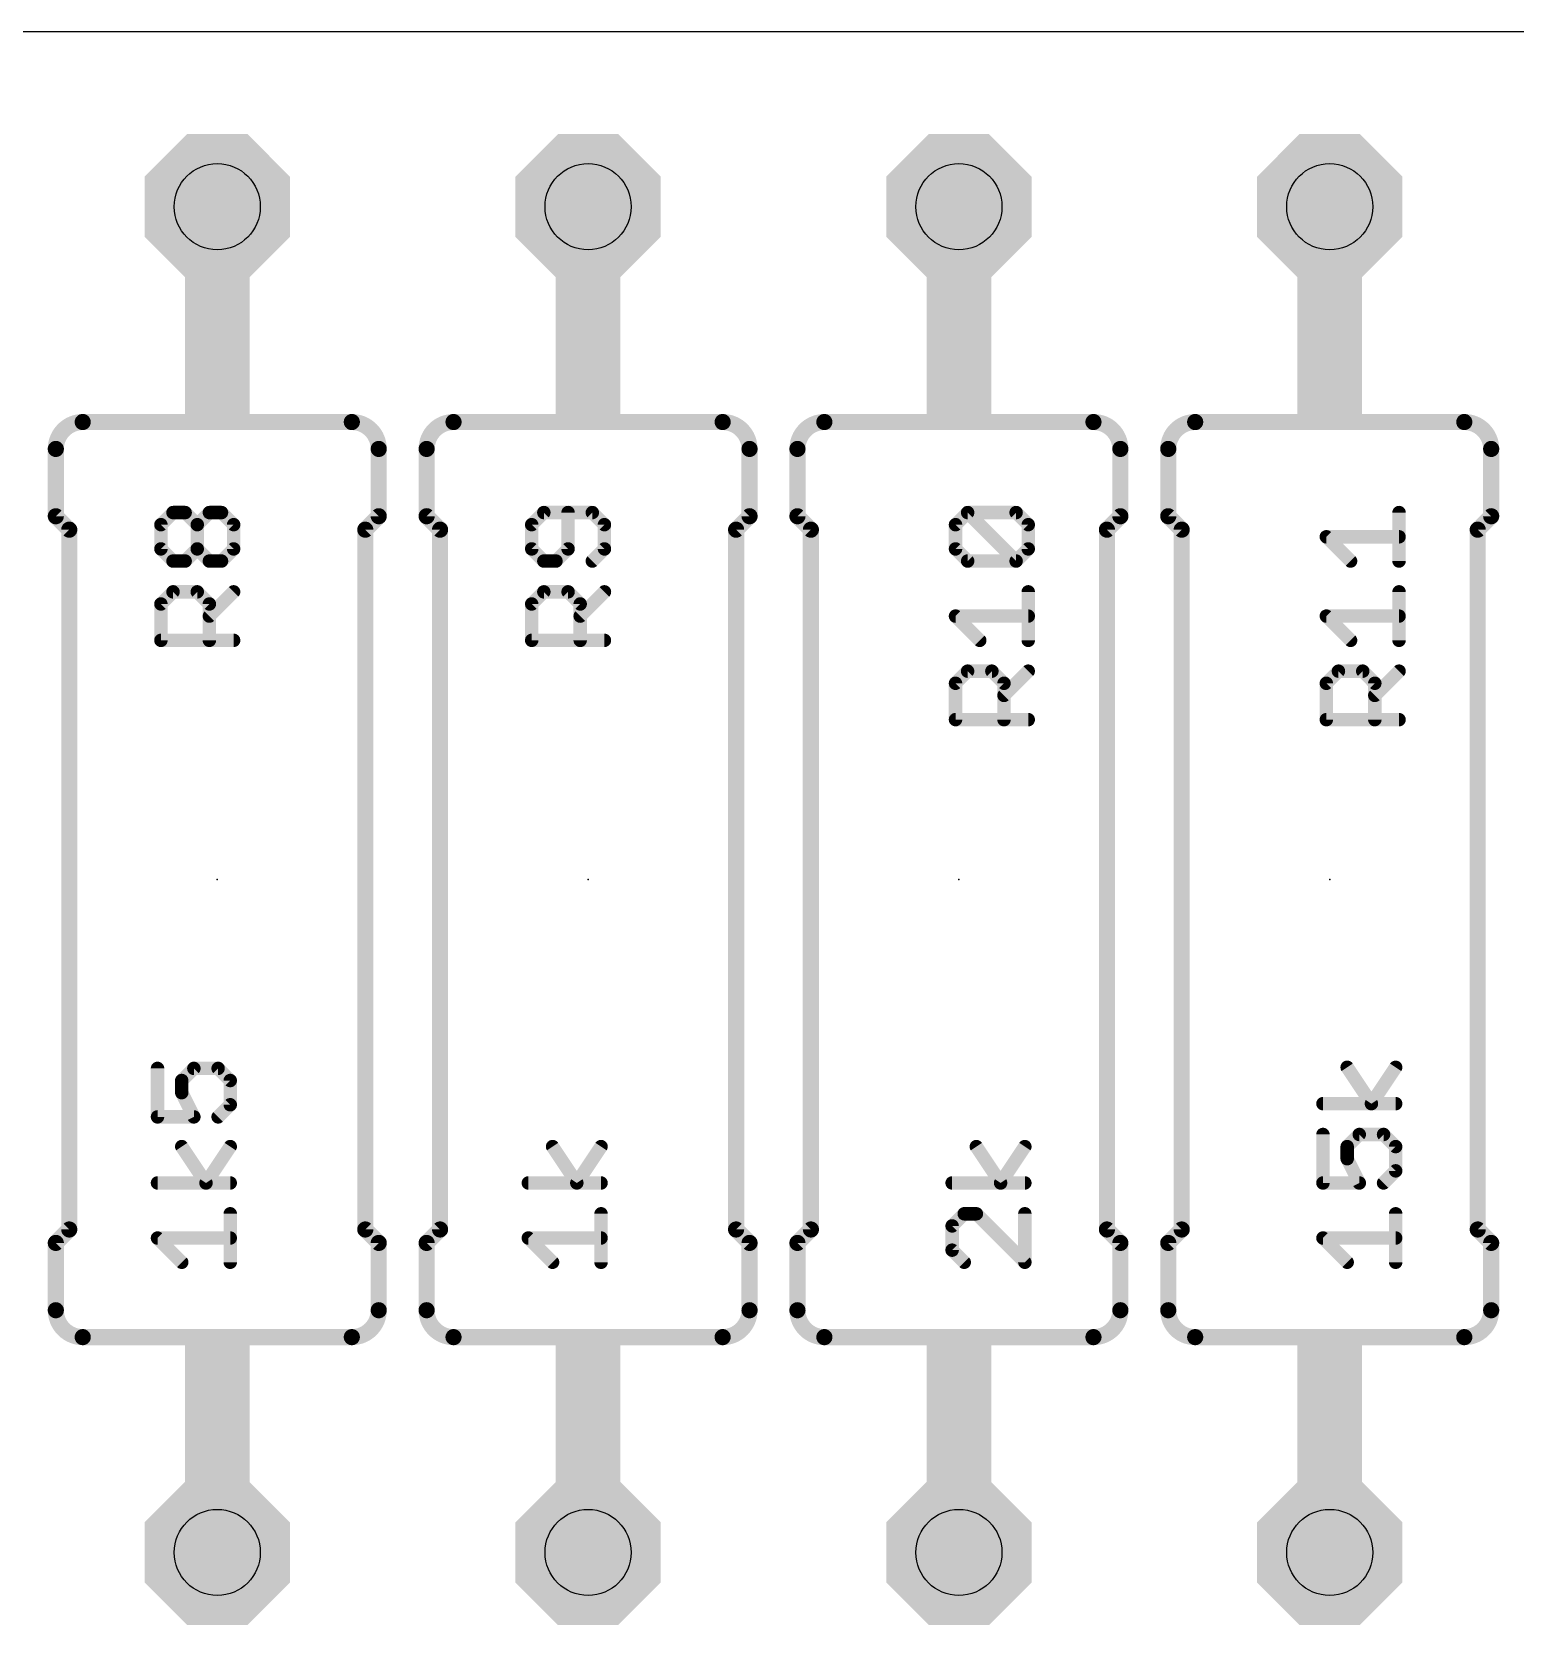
# Model space of a CAD drawing. Extents: x 0 to 135, y -25 to 72.
# Drawn here: x 76.75 to 90.75, y 30.96 to 46 of the extents above; entities that cross this region are included whole.
import ezdxf

# ---------------------------------------------------------------- set-up
doc = ezdxf.new("R2010")
doc.units = 0
for name, color, linetype in [('17', 82, 'CONTINUOUS'), ('20', 7, 'CONTINUOUS'), ('21', 253, 'CONTINUOUS'), ('23', 7, 'CONTINUOUS'), ('25', 253, 'CONTINUOUS'), ('27', 253, 'CONTINUOUS'), ('29', 253, 'CONTINUOUS'), ('44', 253, 'CONTINUOUS'), ('51', 253, 'CONTINUOUS')]:
    doc.layers.add(name, color=color, linetype=linetype)

# ---------------------------------------------------------------- blocks, each defined once
blk = doc.blocks.new('RECT')
blk.add_solid([(-0.5, -0.5), (0.5, -0.5), (-0.5, 0.5), (0.5, 0.5)])
blk = doc.blocks.new('OCTAGONP')
at = {"const_width": 0.5}
blk.add_lwpolyline([(-0.25, -0.1036), (-0.25, 0.1036), (-0.1036, 0.25), (0.1036, 0.25), (0.25, 0.1036), (0.25, -0.1036), (0.1036, -0.25), (-0.1036, -0.25), (-0.25, -0.1036), (-0.25, 0.1036)], dxfattribs=at)

msp = doc.modelspace()

# ---------------------------------------------------------------- linework, layer by layer
at = {"layer": '20'}
msp.add_line((107.5, 46), (0, 46), dxfattribs=at)
at = {"layer": '21'}
for points, const_width in [([(77.23, 42.318, 0.4142), (76.976, 42.064)], 0.1524), ([(77.23, 42.3561, 1), (77.23, 42.2799)], 0.0762), ([(77.23, 42.2799, 1), (77.23, 42.3561)], 0.0762), ([(80.024, 42.064, 0.4142), (79.77, 42.318)], 0.1524), ([(79.77, 42.3561, 1), (79.77, 42.2799)], 0.0762), ([(79.77, 42.2799, 1), (79.77, 42.3561)], 0.0762), ([(80.73, 42.318, 0.4142), (80.476, 42.064)], 0.1524), ([(80.73, 42.3561, 1), (80.73, 42.2799)], 0.0762), ([(80.73, 42.2799, 1), (80.73, 42.3561)], 0.0762), ([(83.524, 42.064, 0.4142), (83.27, 42.318)], 0.1524), ([(83.27, 42.3561, 1), (83.27, 42.2799)], 0.0762), ([(83.27, 42.2799, 1), (83.27, 42.3561)], 0.0762), ([(84.23, 42.318, 0.4142), (83.976, 42.064)], 0.1524), ([(84.23, 42.3561, 1), (84.23, 42.2799)], 0.0762), ([(84.23, 42.2799, 1), (84.23, 42.3561)], 0.0762), ([(87.024, 42.064, 0.4142), (86.77, 42.318)], 0.1524), ([(86.77, 42.3561, 1), (86.77, 42.2799)], 0.0762), ([(86.77, 42.2799, 1), (86.77, 42.3561)], 0.0762), ([(87.73, 42.318, 0.4142), (87.476, 42.064)], 0.1524), ([(87.73, 42.3561, 1), (87.73, 42.2799)], 0.0762), ([(87.73, 42.2799, 1), (87.73, 42.3561)], 0.0762), ([(90.524, 42.064, 0.4142), (90.27, 42.318)], 0.1524), ([(90.27, 42.3561, 1), (90.27, 42.2799)], 0.0762), ([(90.27, 42.2799, 1), (90.27, 42.3561)], 0.0762), ([(77.0141, 42.064, 1), (76.9379, 42.064)], 0.0762), ([(76.9379, 42.064, 1), (77.0141, 42.064)], 0.0762), ([(80.0621, 42.064, 1), (79.9859, 42.064)], 0.0762), ([(79.9859, 42.064, 1), (80.0621, 42.064)], 0.0762), ([(80.5141, 42.064, 1), (80.4379, 42.064)], 0.0762), ([(80.4379, 42.064, 1), (80.5141, 42.064)], 0.0762), ([(83.5621, 42.064, 1), (83.4859, 42.064)], 0.0762), ([(83.4859, 42.064, 1), (83.5621, 42.064)], 0.0762), ([(84.0141, 42.064, 1), (83.9379, 42.064)], 0.0762), ([(83.9379, 42.064, 1), (84.0141, 42.064)], 0.0762), ([(87.0621, 42.064, 1), (86.9859, 42.064)], 0.0762), ([(86.9859, 42.064, 1), (87.0621, 42.064)], 0.0762), ([(87.5141, 42.064, 1), (87.4379, 42.064)], 0.0762), ([(87.4379, 42.064, 1), (87.5141, 42.064)], 0.0762), ([(90.5621, 42.064, 1), (90.4859, 42.064)], 0.0762), ([(90.4859, 42.064, 1), (90.5621, 42.064)], 0.0762), ([(77.0029, 41.4559, 1), (76.9491, 41.4021)], 0.0762), ([(80.0509, 41.4021, 1), (79.9971, 41.4559)], 0.0762), ([(80.5029, 41.4559, 1), (80.4491, 41.4021)], 0.0762), ([(83.5509, 41.4021, 1), (83.4971, 41.4559)], 0.0762), ([(84.0029, 41.4559, 1), (83.9491, 41.4021)], 0.0762), ([(87.0509, 41.4021, 1), (86.9971, 41.4559)], 0.0762), ([(87.5029, 41.4559, 1), (87.4491, 41.4021)], 0.0762), ([(90.5509, 41.4021, 1), (90.4971, 41.4559)], 0.0762), ([(76.9379, 41.429, 1), (77.0141, 41.429)], 0.0762), ([(77.1411, 41.302, 1), (77.0649, 41.302)], 0.0762), ([(77.0761, 41.2751, 1), (77.1299, 41.3289)], 0.0762), ([(79.9351, 41.302, 1), (79.8589, 41.302)], 0.0762), ([(79.8701, 41.3289, 1), (79.9239, 41.2751)], 0.0762), ([(79.9859, 41.429, 1), (80.0621, 41.429)], 0.0762), ([(80.4379, 41.429, 1), (80.5141, 41.429)], 0.0762), ([(80.6411, 41.302, 1), (80.5649, 41.302)], 0.0762), ([(80.5761, 41.2751, 1), (80.6299, 41.3289)], 0.0762), ([(83.4351, 41.302, 1), (83.3589, 41.302)], 0.0762), ([(83.3701, 41.3289, 1), (83.4239, 41.2751)], 0.0762), ([(83.4859, 41.429, 1), (83.5621, 41.429)], 0.0762), ([(83.9379, 41.429, 1), (84.0141, 41.429)], 0.0762), ([(84.1411, 41.302, 1), (84.0649, 41.302)], 0.0762), ([(84.0761, 41.2751, 1), (84.1299, 41.3289)], 0.0762), ([(86.9351, 41.302, 1), (86.8589, 41.302)], 0.0762), ([(86.8701, 41.3289, 1), (86.9239, 41.2751)], 0.0762), ([(86.9859, 41.429, 1), (87.0621, 41.429)], 0.0762), ([(87.4379, 41.429, 1), (87.5141, 41.429)], 0.0762), ([(87.6411, 41.302, 1), (87.5649, 41.302)], 0.0762), ([(87.5761, 41.2751, 1), (87.6299, 41.3289)], 0.0762), ([(90.4351, 41.302, 1), (90.3589, 41.302)], 0.0762), ([(90.3701, 41.3289, 1), (90.4239, 41.2751)], 0.0762), ([(90.4859, 41.429, 1), (90.5621, 41.429)], 0.0762), ([(77.0649, 34.698, 1), (77.1411, 34.698)], 0.0762), ([(77.1299, 34.6711, 1), (77.0761, 34.7249)], 0.0762), ([(79.8589, 34.698, 1), (79.9351, 34.698)], 0.0762), ([(79.9239, 34.7249, 1), (79.8701, 34.6711)], 0.0762), ([(80.5649, 34.698, 1), (80.6411, 34.698)], 0.0762), ([(80.6299, 34.6711, 1), (80.5761, 34.7249)], 0.0762), ([(83.3589, 34.698, 1), (83.4351, 34.698)], 0.0762), ([(83.4239, 34.7249, 1), (83.3701, 34.6711)], 0.0762), ([(84.0649, 34.698, 1), (84.1411, 34.698)], 0.0762), ([(84.1299, 34.6711, 1), (84.0761, 34.7249)], 0.0762), ([(86.8589, 34.698, 1), (86.9351, 34.698)], 0.0762), ([(86.9239, 34.7249, 1), (86.8701, 34.6711)], 0.0762), ([(87.5649, 34.698, 1), (87.6411, 34.698)], 0.0762), ([(87.6299, 34.6711, 1), (87.5761, 34.7249)], 0.0762), ([(90.3589, 34.698, 1), (90.4351, 34.698)], 0.0762), ([(90.4239, 34.7249, 1), (90.3701, 34.6711)], 0.0762), ([(77.0141, 34.571, 1), (76.9379, 34.571)], 0.0762), ([(76.9491, 34.5979, 1), (77.0029, 34.5441)], 0.0762), ([(80.0621, 34.571, 1), (79.9859, 34.571)], 0.0762), ([(79.9971, 34.5441, 1), (80.0509, 34.5979)], 0.0762), ([(80.5141, 34.571, 1), (80.4379, 34.571)], 0.0762), ([(80.4491, 34.5979, 1), (80.5029, 34.5441)], 0.0762), ([(83.5621, 34.571, 1), (83.4859, 34.571)], 0.0762), ([(83.4971, 34.5441, 1), (83.5509, 34.5979)], 0.0762), ([(84.0141, 34.571, 1), (83.9379, 34.571)], 0.0762), ([(83.9491, 34.5979, 1), (84.0029, 34.5441)], 0.0762), ([(87.0621, 34.571, 1), (86.9859, 34.571)], 0.0762), ([(86.9971, 34.5441, 1), (87.0509, 34.5979)], 0.0762), ([(87.5141, 34.571, 1), (87.4379, 34.571)], 0.0762), ([(87.4491, 34.5979, 1), (87.5029, 34.5441)], 0.0762), ([(90.5621, 34.571, 1), (90.4859, 34.571)], 0.0762), ([(90.4971, 34.5441, 1), (90.5509, 34.5979)], 0.0762), ([(76.976, 33.936, 0.4142), (77.23, 33.682)], 0.1524), ([(77.0141, 33.936, 1), (76.9379, 33.936)], 0.0762), ([(79.77, 33.682, 0.4142), (80.024, 33.936)], 0.1524), ([(80.0621, 33.936, 1), (79.9859, 33.936)], 0.0762), ([(80.476, 33.936, 0.4142), (80.73, 33.682)], 0.1524), ([(80.5141, 33.936, 1), (80.4379, 33.936)], 0.0762), ([(83.27, 33.682, 0.4142), (83.524, 33.936)], 0.1524), ([(83.5621, 33.936, 1), (83.4859, 33.936)], 0.0762), ([(83.976, 33.936, 0.4142), (84.23, 33.682)], 0.1524), ([(84.0141, 33.936, 1), (83.9379, 33.936)], 0.0762), ([(86.77, 33.682, 0.4142), (87.024, 33.936)], 0.1524), ([(87.0621, 33.936, 1), (86.9859, 33.936)], 0.0762), ([(87.476, 33.936, 0.4142), (87.73, 33.682)], 0.1524), ([(87.5141, 33.936, 1), (87.4379, 33.936)], 0.0762), ([(90.27, 33.682, 0.4142), (90.524, 33.936)], 0.1524), ([(90.5621, 33.936, 1), (90.4859, 33.936)], 0.0762), ([(76.9379, 33.936, 1), (77.0141, 33.936)], 0.0762), ([(79.9859, 33.936, 1), (80.0621, 33.936)], 0.0762), ([(80.4379, 33.936, 1), (80.5141, 33.936)], 0.0762), ([(83.4859, 33.936, 1), (83.5621, 33.936)], 0.0762), ([(83.9379, 33.936, 1), (84.0141, 33.936)], 0.0762), ([(86.9859, 33.936, 1), (87.0621, 33.936)], 0.0762), ([(87.4379, 33.936, 1), (87.5141, 33.936)], 0.0762), ([(90.4859, 33.936, 1), (90.5621, 33.936)], 0.0762), ([(77.23, 33.7201, 1), (77.23, 33.6439)], 0.0762), ([(77.23, 33.6439, 1), (77.23, 33.7201)], 0.0762), ([(79.77, 33.7201, 1), (79.77, 33.6439)], 0.0762), ([(79.77, 33.6439, 1), (79.77, 33.7201)], 0.0762), ([(80.73, 33.7201, 1), (80.73, 33.6439)], 0.0762), ([(80.73, 33.6439, 1), (80.73, 33.7201)], 0.0762), ([(83.27, 33.7201, 1), (83.27, 33.6439)], 0.0762), ([(83.27, 33.6439, 1), (83.27, 33.7201)], 0.0762), ([(84.23, 33.7201, 1), (84.23, 33.6439)], 0.0762), ([(84.23, 33.6439, 1), (84.23, 33.7201)], 0.0762), ([(86.77, 33.7201, 1), (86.77, 33.6439)], 0.0762), ([(86.77, 33.6439, 1), (86.77, 33.7201)], 0.0762), ([(87.73, 33.7201, 1), (87.73, 33.6439)], 0.0762), ([(87.73, 33.6439, 1), (87.73, 33.7201)], 0.0762), ([(90.27, 33.7201, 1), (90.27, 33.6439)], 0.0762), ([(90.27, 33.6439, 1), (90.27, 33.7201)], 0.0762)]:
    msp.add_lwpolyline(points, format="xyb", dxfattribs=dict(at, const_width=const_width))
at = {"layer": '21', "const_width": 0.1524}
for points in [[(79.77, 42.318), (77.23, 42.318)], [(83.27, 42.318), (80.73, 42.318)], [(86.77, 42.318), (84.23, 42.318)], [(90.27, 42.318), (87.73, 42.318)], [(76.976, 42.064), (76.976, 41.429)], [(80.024, 42.064), (80.024, 41.429)], [(80.476, 42.064), (80.476, 41.429)], [(83.524, 42.064), (83.524, 41.429)], [(83.976, 42.064), (83.976, 41.429)], [(87.024, 42.064), (87.024, 41.429)], [(87.476, 42.064), (87.476, 41.429)], [(90.524, 42.064), (90.524, 41.429)], [(77.103, 41.302), (76.976, 41.429)], [(79.897, 41.302), (80.024, 41.429)], [(80.603, 41.302), (80.476, 41.429)], [(83.397, 41.302), (83.524, 41.429)], [(84.103, 41.302), (83.976, 41.429)], [(86.897, 41.302), (87.024, 41.429)], [(87.603, 41.302), (87.476, 41.429)], [(90.397, 41.302), (90.524, 41.429)], [(77.103, 41.302), (77.103, 34.698)], [(79.897, 41.302), (79.897, 34.698)], [(80.603, 41.302), (80.603, 34.698)], [(83.397, 41.302), (83.397, 34.698)], [(84.103, 41.302), (84.103, 34.698)], [(86.897, 41.302), (86.897, 34.698)], [(87.603, 41.302), (87.603, 34.698)], [(90.397, 41.302), (90.397, 34.698)], [(77.103, 34.698), (76.976, 34.571)], [(79.897, 34.698), (80.024, 34.571)], [(80.603, 34.698), (80.476, 34.571)], [(83.397, 34.698), (83.524, 34.571)], [(84.103, 34.698), (83.976, 34.571)], [(86.897, 34.698), (87.024, 34.571)], [(87.603, 34.698), (87.476, 34.571)], [(90.397, 34.698), (90.524, 34.571)], [(76.976, 33.936), (76.976, 34.571)], [(80.024, 33.936), (80.024, 34.571)], [(80.476, 33.936), (80.476, 34.571)], [(83.524, 33.936), (83.524, 34.571)], [(83.976, 33.936), (83.976, 34.571)], [(87.024, 33.936), (87.024, 34.571)], [(87.476, 33.936), (87.476, 34.571)], [(90.524, 33.936), (90.524, 34.571)], [(79.77, 33.682), (77.23, 33.682)], [(83.27, 33.682), (80.73, 33.682)], [(86.77, 33.682), (84.23, 33.682)], [(90.27, 33.682), (87.73, 33.682)]]:
    msp.add_lwpolyline(points, dxfattribs=at)
at = {"layer": '23'}
for p in [(78.5, 38), (82, 38), (85.5, 38), (89, 38)]:
    msp.add_point(p, dxfattribs=at)
at = {"layer": '25', "const_width": 0.127}
for points in [[(77.9679, 41.3493), (78.0823, 41.4637)], [(78.0823, 41.4637), (78.1967, 41.4637)], [(78.1967, 41.4637), (78.3111, 41.3493)], [(78.3111, 41.3493), (78.4255, 41.4637)], [(78.4255, 41.4637), (78.5399, 41.4637)], [(78.5399, 41.4637), (78.6543, 41.3493)], [(81.5823, 41.4637), (81.4679, 41.3493)], [(82.0399, 41.4637), (81.5823, 41.4637)], [(81.8111, 41.1205), (81.8111, 41.4637)], [(82.1543, 41.3493), (82.0399, 41.4637)], [(85.4679, 41.3493), (85.5823, 41.4637)], [(85.5823, 41.4637), (86.0399, 41.4637)], [(86.0399, 41.0061), (85.5823, 41.4637)], [(86.0399, 41.4637), (86.1543, 41.3493)], [(89.6543, 41.0061), (89.6543, 41.4637)], [(77.9679, 41.1205), (77.9679, 41.3493)], [(78.3111, 41.1205), (78.3111, 41.3493)], [(78.6543, 41.3493), (78.6543, 41.1205)], [(81.4679, 41.3493), (81.4679, 41.1205)], [(82.1543, 41.1205), (82.1543, 41.3493)], [(85.4679, 41.1205), (85.4679, 41.3493)], [(86.1543, 41.3493), (86.1543, 41.1205)], [(89.1967, 41.0061), (88.9679, 41.2349)], [(88.9679, 41.2349), (89.6543, 41.2349)], [(78.0823, 41.0061), (77.9679, 41.1205)], [(78.1967, 41.0061), (78.0823, 41.0061)], [(78.3111, 41.1205), (78.1967, 41.0061)], [(78.4255, 41.0061), (78.3111, 41.1205)], [(78.5399, 41.0061), (78.4255, 41.0061)], [(78.6543, 41.1205), (78.5399, 41.0061)], [(81.4679, 41.1205), (81.5823, 41.0061)], [(81.5823, 41.0061), (81.6967, 41.0061)], [(81.6967, 41.0061), (81.8111, 41.1205)], [(82.0399, 41.0061), (82.1543, 41.1205)], [(85.5823, 41.0061), (85.4679, 41.1205)], [(86.0399, 41.0061), (85.5823, 41.0061)], [(86.1543, 41.1205), (86.0399, 41.0061)], [(77.9679, 40.6009), (78.0823, 40.7153)], [(78.0823, 40.7153), (78.3111, 40.7153)], [(78.3111, 40.7153), (78.4255, 40.6009)], [(78.4255, 40.4865), (78.6543, 40.7153)], [(81.4679, 40.6009), (81.5823, 40.7153)], [(81.5823, 40.7153), (81.8111, 40.7153)], [(81.8111, 40.7153), (81.9255, 40.6009)], [(81.9255, 40.4865), (82.1543, 40.7153)], [(86.1543, 40.2577), (86.1543, 40.7153)], [(89.6543, 40.2577), (89.6543, 40.7153)], [(77.9679, 40.2577), (77.9679, 40.6009)], [(78.4255, 40.6009), (78.4255, 40.2577)], [(81.4679, 40.2577), (81.4679, 40.6009)], [(81.9255, 40.6009), (81.9255, 40.2577)], [(85.6967, 40.2577), (85.4679, 40.4865)], [(85.4679, 40.4865), (86.1543, 40.4865)], [(89.1967, 40.2577), (88.9679, 40.4865)], [(88.9679, 40.4865), (89.6543, 40.4865)], [(78.6543, 40.2577), (77.9679, 40.2577)], [(82.1543, 40.2577), (81.4679, 40.2577)], [(85.4679, 39.8524), (85.5823, 39.9668)], [(85.5823, 39.9668), (85.8111, 39.9668)], [(85.8111, 39.9668), (85.9255, 39.8524)], [(85.9255, 39.738), (86.1543, 39.9668)], [(88.9679, 39.8524), (89.0823, 39.9668)], [(89.0823, 39.9668), (89.3111, 39.9668)], [(89.3111, 39.9668), (89.4255, 39.8524)], [(89.4255, 39.738), (89.6543, 39.9668)], [(85.4679, 39.5093), (85.4679, 39.8524)], [(85.9255, 39.8524), (85.9255, 39.5093)], [(88.9679, 39.5093), (88.9679, 39.8524)], [(89.4255, 39.8524), (89.4255, 39.5093)], [(86.1543, 39.5093), (85.4679, 39.5093)], [(89.6543, 39.5093), (88.9679, 39.5093)]]:
    msp.add_lwpolyline(points, dxfattribs=at)
at = {"layer": '25', "const_width": 0.0635}
for points in [[(78.0823, 41.4954, 1), (78.0823, 41.4319)], [(78.1048, 41.4412, 1), (78.0599, 41.4861)], [(78.2192, 41.4861, 1), (78.1743, 41.4412)], [(78.1967, 41.4319, 1), (78.1967, 41.4954)], [(78.4255, 41.4954, 1), (78.4255, 41.4319)], [(78.448, 41.4412, 1), (78.4031, 41.4861)], [(78.5624, 41.4861, 1), (78.5175, 41.4412)], [(78.5399, 41.4319, 1), (78.5399, 41.4954)], [(81.5823, 41.4954, 1), (81.5823, 41.4319)], [(81.6048, 41.4412, 1), (81.5599, 41.4861)], [(81.8429, 41.4637, 1), (81.7794, 41.4637)], [(82.0624, 41.4861, 1), (82.0175, 41.4412)], [(82.0399, 41.4319, 1), (82.0399, 41.4954)], [(85.5823, 41.4954, 1), (85.5823, 41.4319)], [(85.6048, 41.4861, 1), (85.5599, 41.4412)], [(85.6048, 41.4412, 1), (85.5599, 41.4861)], [(86.0624, 41.4861, 1), (86.0175, 41.4412)], [(86.0399, 41.4319, 1), (86.0399, 41.4954)], [(89.6861, 41.4637, 1), (89.6226, 41.4637)], [(77.9997, 41.3493, 1), (77.9362, 41.3493)], [(77.9455, 41.3717, 1), (77.9904, 41.3268)], [(78.3429, 41.3493, 1), (78.2794, 41.3493)], [(78.2887, 41.3717, 1), (78.3336, 41.3268)], [(78.2887, 41.3268, 1), (78.3336, 41.3717)], [(78.6861, 41.3493, 1), (78.6226, 41.3493)], [(78.6318, 41.3268, 1), (78.6768, 41.3717)], [(81.4997, 41.3493, 1), (81.4362, 41.3493)], [(81.4455, 41.3717, 1), (81.4904, 41.3268)], [(82.1861, 41.3493, 1), (82.1226, 41.3493)], [(82.1318, 41.3268, 1), (82.1768, 41.3717)], [(85.4997, 41.3493, 1), (85.4362, 41.3493)], [(85.4455, 41.3717, 1), (85.4904, 41.3268)], [(86.1861, 41.3493, 1), (86.1226, 41.3493)], [(86.1318, 41.3268, 1), (86.1768, 41.3717)], [(88.9679, 41.2666, 1), (88.9679, 41.2031)], [(88.9904, 41.2573, 1), (88.9455, 41.2124)], [(89.6543, 41.2031, 1), (89.6543, 41.2666)], [(77.9362, 41.1205, 1), (77.9997, 41.1205)], [(77.9904, 41.1429, 1), (77.9455, 41.098)], [(78.0823, 41.0378, 1), (78.0823, 40.9743)], [(78.0599, 40.9836, 1), (78.1048, 41.0285)], [(78.1743, 41.0285, 1), (78.2192, 40.9836)], [(78.1967, 40.9743, 1), (78.1967, 41.0378)], [(78.2794, 41.1205, 1), (78.3429, 41.1205)], [(78.3336, 41.1429, 1), (78.2887, 41.098)], [(78.3336, 41.098, 1), (78.2887, 41.1429)], [(78.4255, 41.0378, 1), (78.4255, 40.9743)], [(78.4031, 40.9836, 1), (78.448, 41.0285)], [(78.5175, 41.0285, 1), (78.5624, 40.9836)], [(78.5399, 40.9743, 1), (78.5399, 41.0378)], [(78.6226, 41.1205, 1), (78.6861, 41.1205)], [(78.6768, 41.098, 1), (78.6318, 41.1429)], [(81.4362, 41.1205, 1), (81.4997, 41.1205)], [(81.4904, 41.1429, 1), (81.4455, 41.098)], [(81.5823, 41.0378, 1), (81.5823, 40.9743)], [(81.5599, 40.9836, 1), (81.6048, 41.0285)], [(81.6743, 41.0285, 1), (81.7192, 40.9836)], [(81.6967, 40.9743, 1), (81.6967, 41.0378)], [(81.7794, 41.1205, 1), (81.8429, 41.1205)], [(81.8336, 41.098, 1), (81.7887, 41.1429)], [(82.0175, 41.0285, 1), (82.0624, 40.9836)], [(82.1226, 41.1205, 1), (82.1861, 41.1205)], [(82.1768, 41.098, 1), (82.1318, 41.1429)], [(85.4362, 41.1205, 1), (85.4997, 41.1205)], [(85.4904, 41.1429, 1), (85.4455, 41.098)], [(85.5823, 41.0378, 1), (85.5823, 40.9743)], [(85.5599, 40.9836, 1), (85.6048, 41.0285)], [(86.0175, 41.0285, 1), (86.0624, 40.9836)], [(86.0175, 40.9836, 1), (86.0624, 41.0285)], [(86.0399, 40.9743, 1), (86.0399, 41.0378)], [(86.1226, 41.1205, 1), (86.1861, 41.1205)], [(86.1768, 41.098, 1), (86.1318, 41.1429)], [(89.1743, 40.9836, 1), (89.2192, 41.0285)], [(89.6226, 41.0061, 1), (89.6861, 41.0061)], [(78.0823, 40.747, 1), (78.0823, 40.6835)], [(78.1048, 40.6928, 1), (78.0599, 40.7377)], [(78.3336, 40.7377, 1), (78.2887, 40.6928)], [(78.3111, 40.6835, 1), (78.3111, 40.747)], [(78.6768, 40.6928, 1), (78.6318, 40.7377)], [(81.5823, 40.747, 1), (81.5823, 40.6835)], [(81.6048, 40.6928, 1), (81.5599, 40.7377)], [(81.8336, 40.7377, 1), (81.7887, 40.6928)], [(81.8111, 40.6835, 1), (81.8111, 40.747)], [(82.1768, 40.6928, 1), (82.1318, 40.7377)], [(86.1861, 40.7153, 1), (86.1226, 40.7153)], [(89.6861, 40.7153, 1), (89.6226, 40.7153)], [(77.9997, 40.6009, 1), (77.9362, 40.6009)], [(77.9455, 40.6233, 1), (77.9904, 40.5784)], [(78.4573, 40.6009, 1), (78.3938, 40.6009)], [(78.4031, 40.5784, 1), (78.448, 40.6233)], [(81.4997, 40.6009, 1), (81.4362, 40.6009)], [(81.4455, 40.6233, 1), (81.4904, 40.5784)], [(81.9573, 40.6009, 1), (81.8938, 40.6009)], [(81.9031, 40.5784, 1), (81.948, 40.6233)], [(78.4031, 40.5089, 1), (78.448, 40.464)], [(81.9031, 40.5089, 1), (81.948, 40.464)], [(85.4679, 40.5182, 1), (85.4679, 40.4547)], [(85.4904, 40.5089, 1), (85.4455, 40.464)], [(86.1543, 40.4547, 1), (86.1543, 40.5182)], [(88.9679, 40.5182, 1), (88.9679, 40.4547)], [(88.9904, 40.5089, 1), (88.9455, 40.464)], [(89.6543, 40.4547, 1), (89.6543, 40.5182)], [(77.9679, 40.2894, 1), (77.9679, 40.2259)], [(78.6543, 40.2259, 1), (78.6543, 40.2894)], [(81.4679, 40.2894, 1), (81.4679, 40.2259)], [(82.1543, 40.2259, 1), (82.1543, 40.2894)], [(85.6743, 40.2352, 1), (85.7192, 40.2801)], [(89.1743, 40.2352, 1), (89.2192, 40.2801)], [(77.9362, 40.2577, 1), (77.9997, 40.2577)], [(78.3938, 40.2577, 1), (78.4573, 40.2577)], [(81.4362, 40.2577, 1), (81.4997, 40.2577)], [(81.8938, 40.2577, 1), (81.9573, 40.2577)], [(86.1226, 40.2577, 1), (86.1861, 40.2577)], [(89.6226, 40.2577, 1), (89.6861, 40.2577)], [(85.5823, 39.9986, 1), (85.5823, 39.9351)], [(85.6048, 39.9444, 1), (85.5599, 39.9893)], [(85.8336, 39.9893, 1), (85.7887, 39.9444)], [(85.8111, 39.9351, 1), (85.8111, 39.9986)], [(86.1768, 39.9444, 1), (86.1318, 39.9893)], [(89.0823, 39.9986, 1), (89.0823, 39.9351)], [(89.1048, 39.9444, 1), (89.0599, 39.9893)], [(89.3336, 39.9893, 1), (89.2887, 39.9444)], [(89.3111, 39.9351, 1), (89.3111, 39.9986)], [(89.6768, 39.9444, 1), (89.6318, 39.9893)], [(85.4997, 39.8524, 1), (85.4362, 39.8524)], [(85.4455, 39.8749, 1), (85.4904, 39.83)], [(85.9573, 39.8524, 1), (85.8938, 39.8524)], [(85.9031, 39.83, 1), (85.948, 39.8749)], [(88.9997, 39.8524, 1), (88.9362, 39.8524)], [(88.9455, 39.8749, 1), (88.9904, 39.83)], [(89.4573, 39.8524, 1), (89.3938, 39.8524)], [(89.4031, 39.83, 1), (89.448, 39.8749)], [(85.9031, 39.7605, 1), (85.948, 39.7156)], [(89.4031, 39.7605, 1), (89.448, 39.7156)], [(85.4679, 39.541, 1), (85.4679, 39.4775)], [(86.1543, 39.4775, 1), (86.1543, 39.541)], [(88.9679, 39.541, 1), (88.9679, 39.4775)], [(89.6543, 39.4775, 1), (89.6543, 39.541)], [(85.4362, 39.5093, 1), (85.4997, 39.5093)], [(85.8938, 39.5093, 1), (85.9573, 39.5093)], [(88.9362, 39.5093, 1), (88.9997, 39.5093)], [(89.3938, 39.5093, 1), (89.4573, 39.5093)]]:
    msp.add_lwpolyline(points, format="xyb", dxfattribs=at)
at = {"layer": '27', "const_width": 0.127}
for points in [[(77.9359, 36.2182), (77.9359, 35.7606)], [(78.1647, 36.1038), (78.2791, 36.2182)], [(78.2791, 36.2182), (78.5079, 36.2182)], [(78.5079, 36.2182), (78.6223, 36.1038)], [(89.3935, 35.8853), (89.1647, 36.2285)], [(89.6223, 36.2285), (89.3935, 35.8853)], [(78.1647, 35.9894), (78.1647, 36.1038)], [(78.6223, 36.1038), (78.6223, 35.875)], [(78.2791, 35.7606), (78.1647, 35.9894)], [(78.6223, 35.875), (78.5079, 35.7606)], [(89.6223, 35.8853), (88.9359, 35.8853)], [(77.9359, 35.7606), (78.2791, 35.7606)], [(88.9359, 35.5945), (88.9359, 35.1369)], [(89.1647, 35.4801), (89.2791, 35.5945)], [(89.2791, 35.5945), (89.5079, 35.5945)], [(89.5079, 35.5945), (89.6223, 35.4801)], [(78.3935, 35.1369), (78.1647, 35.4801)], [(78.6223, 35.4801), (78.3935, 35.1369)], [(81.8935, 35.1369), (81.6647, 35.4801)], [(82.1223, 35.4801), (81.8935, 35.1369)], [(85.8935, 35.1369), (85.6647, 35.4801)], [(86.1223, 35.4801), (85.8935, 35.1369)], [(89.1647, 35.3657), (89.1647, 35.4801)], [(89.6223, 35.4801), (89.6223, 35.2513)], [(89.2791, 35.1369), (89.1647, 35.3657)], [(78.6223, 35.1369), (77.9359, 35.1369)], [(82.1223, 35.1369), (81.4359, 35.1369)], [(86.1223, 35.1369), (85.4359, 35.1369)], [(88.9359, 35.1369), (89.2791, 35.1369)], [(89.6223, 35.2513), (89.5079, 35.1369)], [(78.6223, 34.3885), (78.6223, 34.8461)], [(82.1223, 34.3885), (82.1223, 34.8461)], [(85.5503, 34.8461), (85.4359, 34.7317)], [(85.6647, 34.8461), (85.5503, 34.8461)], [(86.1223, 34.3885), (85.6647, 34.8461)], [(86.1223, 34.8461), (86.1223, 34.3885)], [(89.6223, 34.3885), (89.6223, 34.8461)], [(85.4359, 34.7317), (85.4359, 34.5029)], [(78.1647, 34.3885), (77.9359, 34.6173)], [(77.9359, 34.6173), (78.6223, 34.6173)], [(81.6647, 34.3885), (81.4359, 34.6173)], [(81.4359, 34.6173), (82.1223, 34.6173)], [(89.1647, 34.3885), (88.9359, 34.6173)], [(88.9359, 34.6173), (89.6223, 34.6173)], [(85.4359, 34.5029), (85.5503, 34.3885)]]:
    msp.add_lwpolyline(points, dxfattribs=at)
at = {"layer": '27', "const_width": 0.0635}
for points in [[(77.9677, 36.2182, 1), (77.9042, 36.2182)], [(78.2791, 36.2499, 1), (78.2791, 36.1864)], [(78.3016, 36.1957, 1), (78.2567, 36.2406)], [(78.5304, 36.2406, 1), (78.4855, 36.1957)], [(78.5079, 36.1864, 1), (78.5079, 36.2499)], [(89.1911, 36.2461, 1), (89.1383, 36.2109)], [(89.6487, 36.2109, 1), (89.5959, 36.2461)], [(78.1965, 36.1038, 1), (78.133, 36.1038)], [(78.1423, 36.1262, 1), (78.1872, 36.0813)], [(78.6541, 36.1038, 1), (78.5906, 36.1038)], [(78.5998, 36.0813, 1), (78.6448, 36.1262)], [(78.1931, 36.0036, 1), (78.1363, 35.9752)], [(78.133, 35.9894, 1), (78.1965, 35.9894)], [(78.6448, 35.8525, 1), (78.5998, 35.8974)], [(88.9359, 35.9171, 1), (88.9359, 35.8536)], [(89.6223, 35.8536, 1), (89.6223, 35.9171)], [(77.9359, 35.7923, 1), (77.9359, 35.7288)], [(77.9042, 35.7606, 1), (77.9677, 35.7606)], [(78.2507, 35.7464, 1), (78.3075, 35.7748)], [(78.2791, 35.7288, 1), (78.2791, 35.7923)], [(78.4855, 35.783, 1), (78.5304, 35.7381)], [(78.5906, 35.875, 1), (78.6541, 35.875)], [(89.3671, 35.9029, 1), (89.4199, 35.8677)], [(89.3671, 35.8677, 1), (89.4199, 35.9029)], [(88.9677, 35.5945, 1), (88.9042, 35.5945)], [(89.2791, 35.6263, 1), (89.2791, 35.5628)], [(89.3016, 35.5721, 1), (89.2567, 35.617)], [(89.5304, 35.617, 1), (89.4855, 35.5721)], [(89.5079, 35.5628, 1), (89.5079, 35.6263)], [(78.1911, 35.4977, 1), (78.1383, 35.4625)], [(78.6487, 35.4625, 1), (78.5959, 35.4977)], [(81.6911, 35.4977, 1), (81.6383, 35.4625)], [(82.1487, 35.4625, 1), (82.0959, 35.4977)], [(85.6911, 35.4977, 1), (85.6383, 35.4625)], [(86.1487, 35.4625, 1), (86.0959, 35.4977)], [(89.1965, 35.4801, 1), (89.133, 35.4801)], [(89.1423, 35.5026, 1), (89.1872, 35.4577)], [(89.6541, 35.4801, 1), (89.5906, 35.4801)], [(89.5998, 35.4577, 1), (89.6448, 35.5026)], [(89.1931, 35.3799, 1), (89.1363, 35.3515)], [(89.133, 35.3657, 1), (89.1965, 35.3657)], [(77.9359, 35.1687, 1), (77.9359, 35.1052)], [(78.3671, 35.1545, 1), (78.4199, 35.1193)], [(78.3671, 35.1193, 1), (78.4199, 35.1545)], [(78.6223, 35.1052, 1), (78.6223, 35.1687)], [(81.4359, 35.1687, 1), (81.4359, 35.1052)], [(81.8671, 35.1545, 1), (81.9199, 35.1193)], [(81.8671, 35.1193, 1), (81.9199, 35.1545)], [(82.1223, 35.1052, 1), (82.1223, 35.1687)], [(85.4359, 35.1687, 1), (85.4359, 35.1052)], [(85.8671, 35.1545, 1), (85.9199, 35.1193)], [(85.8671, 35.1193, 1), (85.9199, 35.1545)], [(86.1223, 35.1052, 1), (86.1223, 35.1687)], [(88.9359, 35.1687, 1), (88.9359, 35.1052)], [(89.2791, 35.1052, 1), (89.2791, 35.1687)], [(89.4855, 35.1594, 1), (89.5304, 35.1145)], [(89.5906, 35.2513, 1), (89.6541, 35.2513)], [(89.6448, 35.2289, 1), (89.5998, 35.2738)], [(88.9042, 35.1369, 1), (88.9677, 35.1369)], [(89.2507, 35.1227, 1), (89.3075, 35.1511)], [(78.6541, 34.8461, 1), (78.5906, 34.8461)], [(82.1541, 34.8461, 1), (82.0906, 34.8461)], [(85.5503, 34.8778, 1), (85.5503, 34.8143)], [(85.5728, 34.8236, 1), (85.5279, 34.8685)], [(85.6872, 34.8685, 1), (85.6423, 34.8236)], [(85.6647, 34.8143, 1), (85.6647, 34.8778)], [(86.1541, 34.8461, 1), (86.0906, 34.8461)], [(89.6541, 34.8461, 1), (89.5906, 34.8461)], [(85.4677, 34.7317, 1), (85.4042, 34.7317)], [(85.4135, 34.7541, 1), (85.4584, 34.7092)], [(77.9359, 34.649, 1), (77.9359, 34.5855)], [(77.9584, 34.6397, 1), (77.9135, 34.5948)], [(78.6223, 34.5855, 1), (78.6223, 34.649)], [(81.4359, 34.649, 1), (81.4359, 34.5855)], [(81.4584, 34.6397, 1), (81.4135, 34.5948)], [(82.1223, 34.5855, 1), (82.1223, 34.649)], [(88.9359, 34.649, 1), (88.9359, 34.5855)], [(88.9584, 34.6397, 1), (88.9135, 34.5948)], [(89.6223, 34.5855, 1), (89.6223, 34.649)], [(78.1423, 34.366, 1), (78.1872, 34.411)], [(81.6423, 34.366, 1), (81.6872, 34.411)], [(85.4584, 34.5253, 1), (85.4135, 34.4804)], [(85.4042, 34.5029, 1), (85.4677, 34.5029)], [(85.5279, 34.366, 1), (85.5728, 34.411)], [(86.0998, 34.366, 1), (86.1448, 34.411)], [(89.1423, 34.366, 1), (89.1872, 34.411)], [(78.5906, 34.3885, 1), (78.6541, 34.3885)], [(82.0906, 34.3885, 1), (82.1541, 34.3885)], [(86.0906, 34.3885, 1), (86.1541, 34.3885)], [(89.5906, 34.3885, 1), (89.6541, 34.3885)]]:
    msp.add_lwpolyline(points, format="xyb", dxfattribs=at)
at = {"layer": '44'}
for centre in [(78.5, 44.35), (82, 44.35), (85.5, 44.35), (89, 44.35), (78.5, 31.65), (82, 31.65), (85.5, 31.65), (89, 31.65)]:
    msp.add_circle(centre, 0.4064, dxfattribs=at)
at = {"layer": '51', "const_width": 0.6096}
for points in [[(78.5, 44.35), (78.5, 43.08)], [(82, 44.35), (82, 43.08)], [(85.5, 44.35), (85.5, 43.08)], [(89, 44.35), (89, 43.08)], [(78.5, 31.65), (78.5, 32.92)], [(82, 31.65), (82, 32.92)], [(85.5, 31.65), (85.5, 32.92)], [(89, 31.65), (89, 32.92)]]:
    msp.add_lwpolyline(points, dxfattribs=at)
at = {"layer": '51', "const_width": 0.3048}
for points in [[(78.6524, 44.35, 1), (78.3476, 44.35)], [(82.1524, 44.35, 1), (81.8476, 44.35)], [(85.6524, 44.35, 1), (85.3476, 44.35)], [(89.1524, 44.35, 1), (88.8476, 44.35)], [(78.3476, 43.08, 1), (78.6524, 43.08)], [(81.8476, 43.08, 1), (82.1524, 43.08)], [(85.3476, 43.08, 1), (85.6524, 43.08)], [(88.8476, 43.08, 1), (89.1524, 43.08)], [(78.6524, 32.92, 1), (78.3476, 32.92)], [(82.1524, 32.92, 1), (81.8476, 32.92)], [(85.6524, 32.92, 1), (85.3476, 32.92)], [(89.1524, 32.92, 1), (88.8476, 32.92)], [(78.3476, 31.65, 1), (78.6524, 31.65)], [(81.8476, 31.65, 1), (82.1524, 31.65)], [(85.3476, 31.65, 1), (85.6524, 31.65)], [(88.8476, 31.65, 1), (89.1524, 31.65)]]:
    msp.add_lwpolyline(points, format="xyb", dxfattribs=at)

# ---------------------------------------------------------------- block references
at = {"layer": '17', "xscale": 1.2192, "yscale": 1.2192, "rotation": 90}
for p in [(78.5, 44.35), (82, 44.35), (85.5, 44.35), (89, 44.35), (78.5, 31.65), (82, 31.65), (85.5, 31.65), (89, 31.65)]:
    msp.add_blockref('OCTAGONP', p, dxfattribs=at)
at = {"layer": '21', "xscale": 0.8636, "yscale": 0.6096, "rotation": 90}
for p in [(78.5, 42.7498), (82, 42.7498), (85.5, 42.7498), (89, 42.7498), (78.5, 33.2502), (82, 33.2502), (85.5, 33.2502), (89, 33.2502)]:
    msp.add_blockref('RECT', p, dxfattribs=at)
at = {"layer": '29', "xscale": 1.3716, "yscale": 1.3716, "rotation": 90}
for p in [(78.5, 44.35), (82, 44.35), (85.5, 44.35), (89, 44.35), (78.5, 31.65), (82, 31.65), (85.5, 31.65), (89, 31.65)]:
    msp.add_blockref('OCTAGONP', p, dxfattribs=at)

doc.saveas('drawing.dxf')
